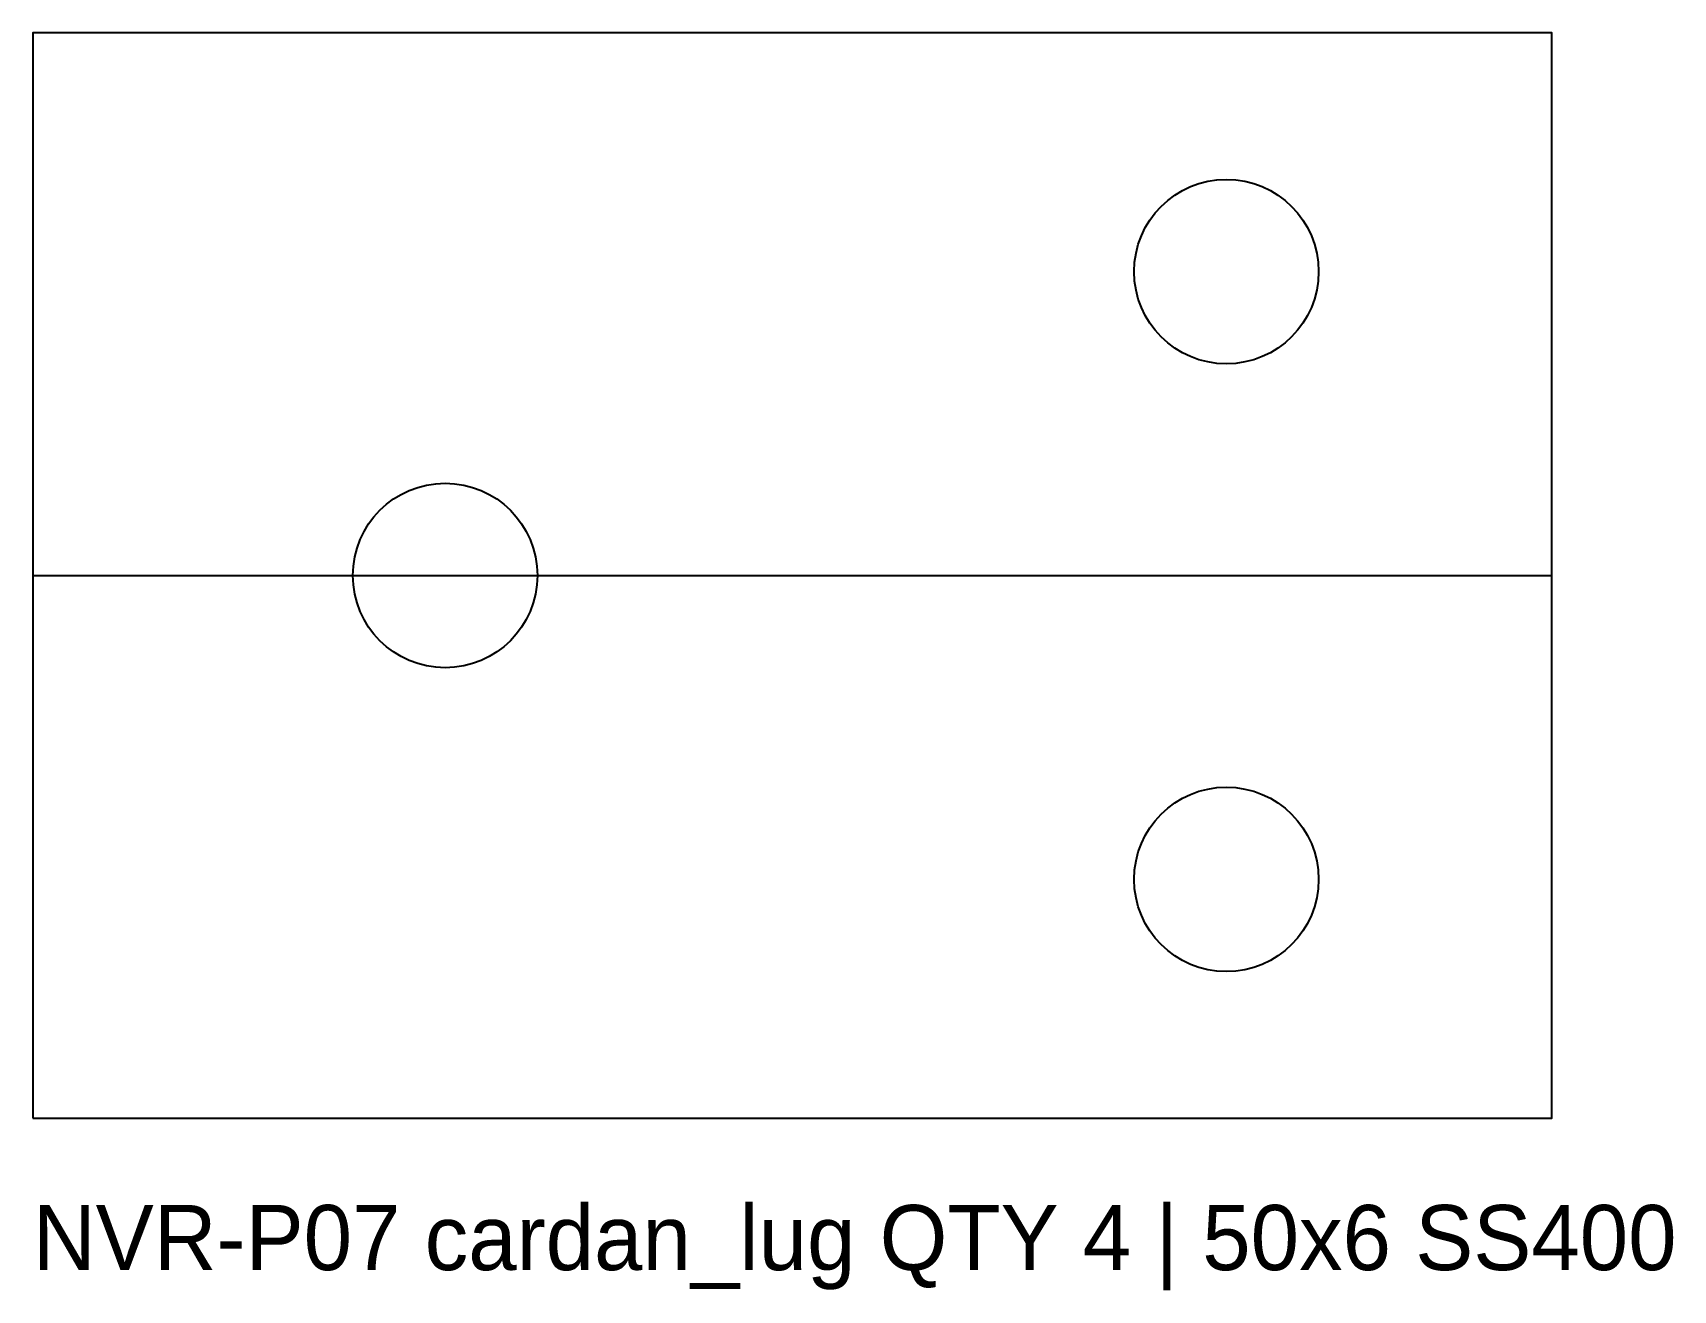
# Model space of a CAD drawing. Header units: millimetres. Extents: x -35 to 40.6, y -32.9 to 25.
import ezdxf

# ---------------------------------------------------------------- set-up
doc = ezdxf.new("R2010")
doc.units = ezdxf.units.MM
for name, color, linetype in [('CUT_HOLES', 7, 'Continuous'), ('CUT_OUTER', 7, 'Continuous'), ('NOTES', 7, 'Continuous'), ('REFERENCE', 7, 'Continuous')]:
    doc.layers.add(name, color=color, linetype=linetype)

msp = doc.modelspace()

# ---------------------------------------------------------------- linework, layer by layer
at = {"layer": 'CUT_HOLES'}
for centre in [(20, 14), (-16, 0), (20, -14)]:
    msp.add_circle(centre, 4.25, dxfattribs=at)
at = {"layer": 'CUT_OUTER'}
msp.add_lwpolyline([(-35, -25), (35, -25), (35, 25), (-35, 25)], close=True, dxfattribs=at)
at = {"layer": 'REFERENCE'}
msp.add_line((-35, 0), (35, 0), dxfattribs=at)

# ---------------------------------------------------------------- texts
at = {"layer": 'NOTES'}
msp.add_text('NVR-P07 cardan_lug QTY 4 | 50x6 SS400', height=3, dxfattribs=at).set_placement((-35, -32))

doc.saveas('drawing.dxf')
